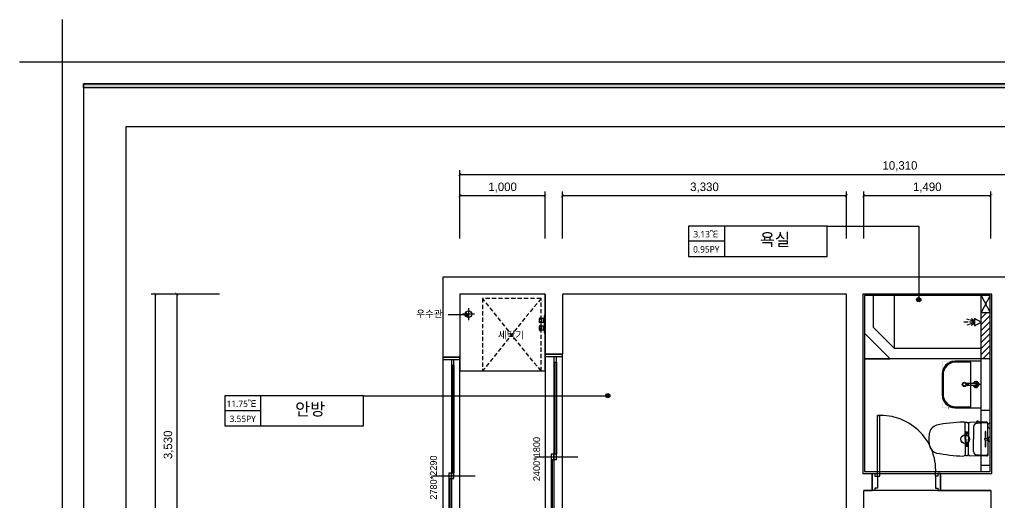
# Model space of a CAD drawing. Header units: inches. Extents: x 47110 to 276445, y 19043 to 183074.
# Drawn here: x 133055 to 144534, y 29241 to 34893 of the extents above; entities that cross this region are included whole.
import ezdxf
from ezdxf.enums import TextEntityAlignment as Align

# ---------------------------------------------------------------- set-up
doc = ezdxf.new("R2010")
doc.units = ezdxf.units.IN
doc.header["$LTSCALE"] = 50
doc.header["$MEASUREMENT"] = 0
doc.header["$PDSIZE"] = 700.071425
for name, pattern in [('DASHEDX2', [1.5, 1, -0.5]), ('DOT', [0.25, 0, -0.25]), ('HIDDEN', [0.375, 0.25, -0.125])]:
    doc.linetypes.add(name, pattern=pattern)
for name, color, linetype in [('0-ELC TEXT', 7, 'Continuous'), ('03-TEXT', 3, 'Continuous'), ('03-WAL NEW', 3, 'Continuous'), ('06-FUR', 6, 'Continuous'), ('07-DIM', 1, 'Continuous'), ('08-HAT', 8, 'Continuous'), ('3.기호.계단선', 30, 'Continuous'), ('BATH', 4, 'Continuous'), ('CO-BATH', 6, 'Continuous'), ('F-SYM', 7, 'Continuous'), ('fin', 5, 'Continuous'), ('FORM(YOURNAME)-11', 1, 'Continuous'), ('HL', 6, 'HIDDEN'), ('Layer 1', 7, 'Continuous'), ('WAL NEW', 3, 'Continuous'), ('도면층2', 2, 'Continuous'), ('도면층4', 4, 'Continuous'), ('도면층5', 5, 'Continuous')]:
    doc.layers.add(name, color=color, linetype=linetype)
doc.styles.add('N 맑은고딕', font='malgun.ttf')
doc.styles.get("Standard").update_dxf_attribs({"font": 'txt.shx', "bigfont": 'whgtxt.shx'})
doc.styles.add('YOURNAME', font='@Microsoft JhengHei Light.ttf')
doc.styles.add('넥슨고딕', font='@Microsoft JhengHei Light.ttf')
doc.styles.add('마감재', font='stylu.ttf')
doc.styles.add('코레일둥고', font='')
doc.styles.get('코레일둥고').set_extended_font_data('THE정고딕110')
doc.dimstyles.new('벽치수 Copy of DIM-50', dxfattribs={"dimscale": 50, "dimtxt": 2, "dimasz": 0.7, "dimexe": 1, "dimexo": 1, "dimgap": 0.7, "dimtad": 1, "dimdec": 0, "dimzin": 1, "dimdsep": 46, "dimlunit": 6, "dimtxsty": '마감재', "dimblk": 'ARCHTICK', "dimcen": -0.09, "dimclrd": 256, "dimclre": 256, "dimclrt": 3, "dimadec": 0, "dimazin": 0, "dimtfac": 1, "dimtdec": 0, "dimtix": 1, "dimtmove": 2, "dimatfit": 0, "dimldrblk": 'ARCHTICK', "dimfxl": 1, "dimtolj": 1, "dimtzin": 0, "dimarcsym": 0})

# ---------------------------------------------------------------- blocks, each defined once
blk = doc.blocks.new('FORM-PLAN')
at = {"layer": 'FORM(YOURNAME)-11'}
h = blk.add_hatch(color=256, dxfattribs=at)
h.dxf.hatch_style = 1
h.paths.add_polyline_path([(-71444, 55115), (10556, 55115), (10556, 54915), (-71444, 54915)])
h.paths.add_polyline_path([(-71444, -2085), (10556, -2085), (10556, -2285), (-71444, -2285)])
at = {"layer": 'Defpoints', "color": 1}
blk.add_lwpolyline([(-72444, 58115), (-72444, 56115), (-74444, 56115)], dxfattribs=at)
at = {"layer": 'Defpoints', "color": 158}
for points in [[(-71444, -2285), (10556, -2285), (10556, 55115), (-71444, 55115)], [(-69444, 53115), (-64, 53115), (-64, 1215), (-69444, 1215)]]:
    blk.add_lwpolyline(points, close=True, dxfattribs=at)
at = {"layer": 'FORM(YOURNAME)-11', "color": 250}
blk.add_lwpolyline([(-72444, -3285), (11556, -3285), (11556, 56115), (-72444, 56115)], close=True, dxfattribs=at)
at = {"layer": 'FORM(YOURNAME)-11'}
blk.add_lwpolyline([(-71444, 55115), (10556, 55115), (10556, 54915), (-71444, 54915)], close=True, dxfattribs=at)
at = {"layer": 'FORM(YOURNAME)-11', "color": 3, "style": 'YOURNAME'}
for tag, height, p in [('1', 450, (9905, 18188)), ('2', 450, (9905, 17544)), ('3', 450, (9905, 16257)), ('4', 450, (9905, 14326)), ('5', 515, (9905, 12009)), ('6', 515, (9905, 9757)), ('7', 515, (9905, 7504)), ('8', 515, (9905, 5252)), ('9', 515, (9905, 2999)), ('10', 515, (5655, 811)), ('11', 515, (9905, 747)), ('12', 515, (5655, -1441)), ('13', 515, (9905, -1441))]:
    blk.add_attdef(tag, text='', height=height, dxfattribs=at).set_placement(p, align=Align.MIDDLE_RIGHT)
blk = doc.blocks.new('_ArchTick')
at = {"color": 0, "linetype": 'ByBlock', "const_width": 0.15}
blk.add_lwpolyline([(-0.5, -0.5), (0.5, 0.5)], dxfattribs=at)
blk = doc.blocks.new('*D323')
at = {"layer": '07-DIM', "lineweight": -2, "transparency": 16777216}
for p, q in [((135397, 31679), (134597, 31679)), ((134647, 21909), (134647, 31679)), ((135397, 21909), (134597, 21909))]:
    blk.add_line(p, q, dxfattribs=at)
at = {"layer": 'Defpoints', "color": 0, "transparency": 16777216}
for p in [(134647, 31679), (135447, 31679), (135447, 21909)]:
    blk.add_point(p, dxfattribs=at)
at = {"layer": '07-DIM', "lineweight": -2, "transparency": 16777216, "xscale": 35, "yscale": 35, "zscale": 35}
for p, rotation in [((134647, 31679), 90), ((134647, 21909), 270)]:
    blk.add_blockref('_ArchTick', p, dxfattribs=dict(at, rotation=rotation))
at = {"layer": '07-DIM', "color": 3, "transparency": 16777216, "insert": (134552, 26794), "char_height": 100, "attachment_point": 5, "rotation": 90, "style": '마감재'}
blk.add_mtext('\\A1;9,770', dxfattribs=at)
blk = doc.blocks.new('*D324')
at = {"layer": '07-DIM', "lineweight": -2, "transparency": 16777216}
for p, q in [((135397, 31679), (134847, 31679)), ((134897, 31679), (134897, 28149)), ((135397, 28149), (134847, 28149))]:
    blk.add_line(p, q, dxfattribs=at)
at = {"layer": 'Defpoints', "color": 0, "transparency": 16777216}
for p in [(135447, 31679), (134897, 28149), (135447, 28149)]:
    blk.add_point(p, dxfattribs=at)
at = {"layer": '07-DIM', "lineweight": -2, "transparency": 16777216, "xscale": 35, "yscale": 35, "zscale": 35}
for p, rotation in [((134897, 31679), 90), ((134897, 28149), 270)]:
    blk.add_blockref('_ArchTick', p, dxfattribs=dict(at, rotation=rotation))
at = {"layer": '07-DIM', "color": 3, "transparency": 16777216, "insert": (134802, 29914), "char_height": 100, "attachment_point": 5, "rotation": 90, "style": '마감재'}
blk.add_mtext('\\A1;3,530', dxfattribs=at)
blk = doc.blocks.new('*D327')
at = {"layer": '07-DIM', "lineweight": -2, "transparency": 16777216}
for p, q in [((138214, 32331), (138214, 32881)), ((139214, 32831), (138214, 32831)), ((139214, 32331), (139214, 32881))]:
    blk.add_line(p, q, dxfattribs=at)
at = {"layer": 'Defpoints', "color": 0, "transparency": 16777216}
for p in [(138214, 32831), (138214, 32281), (139214, 32281)]:
    blk.add_point(p, dxfattribs=at)
at = {"layer": '07-DIM', "lineweight": -2, "transparency": 16777216, "xscale": 35, "yscale": 35, "zscale": 35, "rotation": 180}
blk.add_blockref('_ArchTick', (138214, 32831), dxfattribs=at)
at = {"layer": '07-DIM', "lineweight": -2, "transparency": 16777216, "xscale": 35, "yscale": 35, "zscale": 35}
blk.add_blockref('_ArchTick', (139214, 32831), dxfattribs=at)
at = {"layer": '07-DIM', "color": 3, "transparency": 16777216, "insert": (138714, 32926), "char_height": 100, "attachment_point": 5, "style": '마감재'}
blk.add_mtext('\\A1;1,000', dxfattribs=at)
blk = doc.blocks.new('*D328')
at = {"layer": '07-DIM', "lineweight": -2, "transparency": 16777216}
for p, q in [((138214, 32331), (138214, 33131)), ((138214, 33081), (148524, 33081)), ((148524, 32331), (148524, 33131))]:
    blk.add_line(p, q, dxfattribs=at)
at = {"layer": 'Defpoints', "color": 0, "transparency": 16777216}
for p in [(148524, 33081), (138214, 32281), (148524, 32281)]:
    blk.add_point(p, dxfattribs=at)
at = {"layer": '07-DIM', "lineweight": -2, "transparency": 16777216, "xscale": 35, "yscale": 35, "zscale": 35, "rotation": 180}
blk.add_blockref('_ArchTick', (138214, 33081), dxfattribs=at)
at = {"layer": '07-DIM', "lineweight": -2, "transparency": 16777216, "xscale": 35, "yscale": 35, "zscale": 35}
blk.add_blockref('_ArchTick', (148524, 33081), dxfattribs=at)
at = {"layer": '07-DIM', "color": 3, "transparency": 16777216, "insert": (143369, 33176), "char_height": 100, "attachment_point": 5, "style": '마감재'}
blk.add_mtext('\\A1;10,310', dxfattribs=at)
blk = doc.blocks.new('*D331')
at = {"layer": '07-DIM', "lineweight": -2, "transparency": 16777216}
for p, q in [((142944, 32331), (142944, 32881)), ((144434, 32831), (142944, 32831)), ((144434, 32331), (144434, 32881))]:
    blk.add_line(p, q, dxfattribs=at)
at = {"layer": 'Defpoints', "color": 0, "transparency": 16777216}
for p in [(142944, 32831), (142944, 32281), (144434, 32281)]:
    blk.add_point(p, dxfattribs=at)
at = {"layer": '07-DIM', "lineweight": -2, "transparency": 16777216, "xscale": 35, "yscale": 35, "zscale": 35, "rotation": 180}
blk.add_blockref('_ArchTick', (142944, 32831), dxfattribs=at)
at = {"layer": '07-DIM', "lineweight": -2, "transparency": 16777216, "xscale": 35, "yscale": 35, "zscale": 35}
blk.add_blockref('_ArchTick', (144434, 32831), dxfattribs=at)
at = {"layer": '07-DIM', "color": 3, "transparency": 16777216, "insert": (143689, 32926), "char_height": 100, "attachment_point": 5, "style": '마감재'}
blk.add_mtext('\\A1;1,490', dxfattribs=at)
blk = doc.blocks.new('*D332')
at = {"layer": '07-DIM', "lineweight": -2, "transparency": 16777216}
for p, q in [((139414, 32331), (139414, 32881)), ((142744, 32831), (139414, 32831)), ((142744, 32331), (142744, 32881))]:
    blk.add_line(p, q, dxfattribs=at)
at = {"layer": 'Defpoints', "color": 0, "transparency": 16777216}
for p in [(139414, 32831), (139414, 32281), (142744, 32281)]:
    blk.add_point(p, dxfattribs=at)
at = {"layer": '07-DIM', "lineweight": -2, "transparency": 16777216, "xscale": 35, "yscale": 35, "zscale": 35, "rotation": 180}
blk.add_blockref('_ArchTick', (139414, 32831), dxfattribs=at)
at = {"layer": '07-DIM', "lineweight": -2, "transparency": 16777216, "xscale": 35, "yscale": 35, "zscale": 35}
blk.add_blockref('_ArchTick', (142744, 32831), dxfattribs=at)
at = {"layer": '07-DIM', "color": 3, "transparency": 16777216, "insert": (141079, 32926), "char_height": 100, "attachment_point": 5, "style": '마감재'}
blk.add_mtext('\\A1;3,330', dxfattribs=at)
blk = doc.blocks.new('A$C004A4CAE')
at = {"layer": 'fin', "color": 6}
for p, q in [((0, 0), (0, 5)), ((200, 15), (10, 15)), ((36, 69), (36, 70)), ((84, 69), (36, 69)), ((51, 63), (36, 63)), ((51, 57), (36, 57)), ((51, 51), (36, 51)), ((36, 23), (36, 45)), ((84, 45), (36, 45)), ((82, 72), (38, 72)), ((82, 21), (38, 21)), ((43, 15), (43, 21)), ((84, 63), (69, 63)), ((84, 57), (69, 57)), ((84, 51), (69, 51)), ((77, 15), (77, 21)), ((84, 69), (84, 70)), ((84, 23), (84, 45)), ((126, 69), (126, 70)), ((174, 69), (126, 69)), ((141, 63), (126, 63)), ((141, 57), (126, 57)), ((141, 51), (126, 51)), ((174, 45), (126, 45)), ((126, 23), (126, 45)), ((172, 72), (128, 72)), ((172, 21), (128, 21)), ((133, 15), (133, 21)), ((174, 63), (159, 63)), ((174, 57), (159, 57)), ((174, 51), (159, 51)), ((167, 15), (167, 21)), ((174, 69), (174, 70)), ((174, 23), (174, 45)), ((210, 0), (210, 5))]:
    blk.add_line(p, q, dxfattribs=at)
for centre, radius, start, end in [((10, 5), 10, 90, 180), ((36, 66), 3, 90, 270), ((36, 60), 3, 90, 270), ((36, 54), 3, 90, 270), ((36, 48), 3, 90, 270), ((38, 70), 2, 90, 180), ((38, 23), 2, 180, 270), ((51, 66), 3, 90, 270), ((51, 60), 3, 90, 270), ((51, 54), 3, 90, 270), ((51, 48), 3, 90, 270), ((69, 66), 3, 270, 90), ((69, 60), 3, 270, 90), ((69, 54), 3, 270, 90), ((69, 48), 3, 270, 90), ((82, 70), 2, 0, 90), ((82, 23), 2, 270, 0), ((84, 66), 3, 270, 90), ((84, 60), 3, 270, 90), ((84, 54), 3, 270, 90), ((84, 48), 3, 270, 90), ((126, 66), 3, 90, 270), ((126, 60), 3, 90, 270), ((126, 54), 3, 90, 270), ((126, 48), 3, 90, 270), ((128, 70), 2, 90, 180), ((128, 23), 2, 180, 270), ((141, 66), 3, 90, 270), ((141, 60), 3, 90, 270), ((141, 54), 3, 90, 270), ((141, 48), 3, 90, 270), ((159, 66), 3, 270, 90), ((159, 60), 3, 270, 90), ((159, 54), 3, 270, 90), ((159, 48), 3, 270, 90), ((172, 70), 2, 0, 90), ((172, 23), 2, 270, 0), ((174, 66), 3, 270, 90), ((174, 60), 3, 270, 90), ((174, 54), 3, 270, 90), ((174, 48), 3, 270, 90), ((200, 5), 10, 0, 90)]:
    blk.add_arc(centre, radius, start, end, dxfattribs=at)
blk = doc.blocks.new('fffsere')
blk.add_circle((58066, 29979), 50)
at = {"layer": 'Layer 1'}
blk.add_circle((52246, 31444), 37.5, dxfattribs=at)
at = {"layer": '도면층2'}
for p, q in [((58566, 31879), (51946, 31879)), ((51946, 31879), (51946, 30939)), ((53146, 31679), (52146, 31679)), ((52146, 31679), (52146, 30939)), ((53146, 31679), (53146, 30974)), ((56676, 31679), (53346, 31679)), ((53346, 31679), (53346, 30974)), ((56676, 29149), (56676, 31679)), ((52146, 30939), (51946, 30939)), ((51946, 30939), (52146, 30939)), ((53146, 30974), (53346, 30974)), ((56976, 29579), (56976, 29379)), ((57776, 29579), (57776, 29379)), ((56876, 29149), (56876, 29379)), ((56876, 29379), (56976, 29379)), ((57776, 29379), (58366, 29379)), ((58366, 29379), (58366, 29149))]:
    blk.add_line(p, q, dxfattribs=at)
blk.add_lwpolyline([(56866, 29579), (58376, 29579), (58376, 31679), (56866, 31679)], close=True, dxfattribs=at)
blk.add_lwpolyline([(58366, 29379), (56876, 29379)], dxfattribs=at)
at = {"layer": '도면층4'}
for p, q in [((52221, 31436), (52008, 31436)), ((52146, 30939), (51946, 30939)), ((51946, 30939), (51946, 28159)), ((52146, 30909), (51946, 30909)), ((52146, 28159), (52146, 30939)), ((53346, 30974), (53146, 30974)), ((53146, 30974), (53146, 28574)), ((53346, 30944), (53146, 30944)), ((53261, 29804), (53261, 30884)), ((53346, 28574), (53346, 30974)), ((52061, 29581), (52061, 30849)), ((57036, 29549), (57036, 30259)), ((57036, 30259), (57066, 30259)), ((57066, 29549), (57066, 30258)), ((53026, 29774), (53526, 29774)), ((53231, 28664), (53231, 29744)), ((51826, 29551), (52326, 29551)), ((52031, 28249), (52031, 29521)), ((56976, 29379), (56976, 29579)), ((56976, 29579), (56976, 29379)), ((57036, 29549), (57066, 29549)), ((57776, 29579), (57776, 29379)), ((57776, 29379), (56976, 29379))]:
    blk.add_line(p, q, dxfattribs=at)
at = {"layer": '도면층4', "const_width": 25}
blk.add_lwpolyline([(52233, 31436, -1), (52208, 31436, -1)], format="xyb", close=True, dxfattribs=at)
at = {"layer": '도면층4'}
for points in [[(52046, 30849), (52076, 30849), (52076, 30909), (52046, 30909)], [(53246, 30884), (53276, 30884), (53276, 30944), (53246, 30944)], [(53216, 29744), (53246, 29744), (53246, 29804), (53216, 29804)], [(53246, 29744), (53276, 29744), (53276, 29804), (53246, 29804)], [(52016, 29521), (52046, 29521), (52046, 29581), (52016, 29581)], [(52046, 29521), (52076, 29521), (52076, 29581), (52046, 29581)]]:
    blk.add_lwpolyline(points, close=True, dxfattribs=at)
for points in [[(56976, 29579), (57006, 29579), (57006, 29549), (57036, 29549), (57036, 29409), (57006, 29409), (57006, 29379), (56976, 29379), (56976, 29579)], [(57776, 29579), (57746, 29579), (57746, 29549), (57716, 29549), (57716, 29409), (57746, 29409), (57746, 29379), (57776, 29379), (57776, 29579)]]:
    blk.add_lwpolyline(points, dxfattribs=at)
at = {"layer": '도면층5'}
for p, q in [((52246, 31514), (52246, 31374)), ((52316, 31444), (52176, 31444)), ((53246, 30884), (53246, 29804)), ((53276, 30884), (53276, 29804)), ((52046, 30849), (52046, 29581)), ((52076, 30849), (52076, 29581)), ((53216, 29744), (53216, 28664)), ((53246, 29744), (53246, 28664)), ((52016, 29521), (52016, 28249)), ((52046, 29521), (52046, 28249))]:
    blk.add_line(p, q, dxfattribs=at)
blk.add_arc((57074, 29613), 646, 354.2444, 93.3276, dxfattribs=at)
at = {"rotation": 90}
blk.add_blockref('A$C004A4CAE', (53146, 31221), dxfattribs=at)
at = {"layer": '06-FUR', "color": 7, "linetype": 'DASHEDX2', "style": 'N 맑은고딕'}
blk.add_text('우수관', height=80, dxfattribs=at).set_placement((51634, 31409))
at = {"layer": '도면층4', "style": '코레일둥고'}
for s, p in [('2400*1800', (53085, 29489)), ('2780*2290', (51876, 29272))]:
    blk.add_text(s, height=80, rotation=90, dxfattribs=at).set_placement(p)
blk = doc.blocks.new('FFFF')
at = {"layer": 'WAL NEW'}
h = blk.add_hatch(dxfattribs=at)
h.set_pattern_fill('_USER', color=256, scale=50, angle=45, pattern_type=0)
h.set_pattern_definition([(45, (21367.22, -56.71), (-35.35534, 35.35534), [])])
h.paths.add_polyline_path([(79751, 30922), (79856, 30922), (79856, 31462), (79751, 31462)])
at = {"color": 8}
blk.add_line((79751, 30622), (79686, 30622), dxfattribs=at)
blk.add_circle((79566, 29982), 50, dxfattribs=at)
at = {"layer": '03-WAL NEW'}
for p, q in [((78491, 31287), (78491, 31662)), ((78736, 31042), (78736, 31662)), ((79751, 29602), (79751, 31662)), ((78491, 31287), (78736, 31042)), ((79751, 31042), (78736, 31042)), ((79856, 30922), (78386, 30922)), ((79751, 30322), (79856, 30322)), ((79751, 29677), (79856, 29677))]:
    blk.add_line(p, q, dxfattribs=at)
for points in [[(79751, 31462), (79856, 31462)], [(78386, 30922), (78686, 30922), (78386, 31222), (78386, 30922)]]:
    blk.add_lwpolyline(points, dxfattribs=at)
at = {"layer": '06-FUR', "color": 8, "linetype": 'DASHEDX2'}
for p, q in [((74596, 31629), (73910, 30779)), ((74596, 30779), (73910, 31629))]:
    blk.add_line(p, q, dxfattribs=at)
blk.add_lwpolyline([(74596, 31629), (73910, 31629), (73910, 30779), (74596, 30779)], close=True, dxfattribs=at)
at = {"layer": '08-HAT', "color": 1}
for p, q in [((79751, 31662), (79856, 31462)), ((79856, 31662), (79751, 31462))]:
    blk.add_line(p, q, dxfattribs=at)
at = {"layer": '3.기호.계단선', "color": 8}
blk.add_lwpolyline([(73646, 30779), (74646, 30779), (74646, 31679), (73646, 31679)], close=True, dxfattribs=at)
at = {"layer": 'BATH', "color": 8}
for p, q in [((79602, 31351), (79549, 31351)), ((79612, 31377), (79584, 31385)), ((79670, 31351), (79617, 31351)), ((79668, 31361), (79619, 31373)), ((79668, 31340), (79619, 31328)), ((79667, 31371), (79637, 31390)), ((79751, 31352), (79673, 31392)), ((79673, 31392), (79673, 31308)), ((79673, 31308), (79751, 31352)), ((79612, 31325), (79584, 31316)), ((79667, 31330), (79637, 31312))]:
    blk.add_line(p, q, dxfattribs=at)
at = {"layer": 'BATH'}
blk.add_lwpolyline([(79856, 31662), (78386, 31662), (78386, 29602), (79856, 29602)], close=True, dxfattribs=at)
at = {"layer": 'CO-BATH', "color": 8}
for p, q in [((79751, 30894), (79446, 30894)), ((79631, 30884), (79456, 30884)), ((79631, 30359), (79631, 30884)), ((79751, 30349), (79751, 30894)), ((79296, 30744), (79296, 30499)), ((79306, 30734), (79306, 30509)), ((79591, 30636), (79591, 30607)), ((79596, 30636), (79591, 30636)), ((79596, 30607), (79591, 30607)), ((79596, 30636), (79596, 30607)), ((79601, 30635), (79596, 30635)), ((79601, 30608), (79596, 30608)), ((79601, 30635), (79601, 30608)), ((79691, 30634), (79601, 30634)), ((79691, 30609), (79601, 30609)), ((79446, 30349), (79751, 30349)), ((79456, 30359), (79631, 30359))]:
    blk.add_line(p, q, dxfattribs=at)
at = {"layer": 'CO-BATH', "color": 8, "linetype": 'DOT'}
blk.add_lwpolyline([(79296, 30894), (79296, 30349), (79751, 30349), (79751, 30894)], close=True, dxfattribs=at)
at = {"layer": 'CO-BATH', "color": 8}
for radius in [25, 20]:
    blk.add_circle((79556, 30622), radius, dxfattribs=at)
for centre, radius, start, end in [((79446, 30744), 150, 90, 180), ((79456, 30734), 150, 90, 180), ((79691, 30622), 35, 200.9248, 159.0751), ((79691, 30622), 30, 204.6243, 155.3757), ((79691, 30622), 25, 210, 150), ((79691, 30622), 18, 223.9829, 136.017), ((79691, 30622), 12.5, 270, 90), ((79446, 30499), 150, 180, 270), ((79456, 30509), 150, 180, 270)]:
    blk.add_arc(centre, radius, start, end, dxfattribs=at)
at = {"layer": 'fin', "color": 8}
for p, q in [((79565, 29982), (79565, 30161)), ((79605, 30162), (79605, 29982)), ((79662, 30127), (79662, 29982)), ((79830, 29990), (79830, 30155)), ((79831, 30138), (79831, 30150)), ((79831, 30138), (79831, 30125)), ((79565, 29982), (79565, 29803)), ((79605, 29802), (79605, 29982)), ((79662, 29837), (79662, 29982)), ((79830, 29974), (79830, 29809))]:
    blk.add_line(p, q, dxfattribs=at)
for points in [[(79605, 30162, 0.371724), (79590, 30177, 0.003515), (79559, 30176, 0.320541)], [(79830, 30155), (79830, 30167, 0.421209), (79814, 30182), (79619, 30177, 0.001659)], [(79605, 29802, -0.371724), (79590, 29787, -0.003515), (79559, 29788, -0.320541)], [(79830, 29809), (79830, 29797, -0.421209), (79814, 29782), (79619, 29787, -0.001659)]]:
    blk.add_lwpolyline(points, format="xyb", dxfattribs=at)
for centre, radius, start, end in [((79268, 30026), 126, 108.2964, 173.4241), ((79634, 27977), 2206, 92.3333, 100.6081), ((79545, 30161), 20, 0, 92.3333), ((79620, 30162), 15, 91.3651, 180), ((79702, 30125), 40, 95.9437, 177.5129), ((79802, 29171), 1000, 89.3116, 95.9437), ((79814, 30155), 16, 0, 89.3116), ((79846, 30150), 15, 90, 180), ((79846, 30125), 15, 180, 270), ((79545, 29982), 406, 171.6993, 180), ((79545, 29982), 406, 180, 188.3007), ((79268, 29938), 126, 186.5759, 251.7036), ((79634, 31987), 2206, 259.3919, 267.6667), ((79545, 29803), 20, 267.6667, 0), ((79620, 29802), 15, 180, 268.6349), ((79702, 29838), 40, 182.4871, 264.0563), ((79802, 30793), 1000, 264.0563, 270.6884), ((79814, 29809), 16, 270.6884, 0)]:
    blk.add_arc(centre, radius, start, end, dxfattribs=at)
at = {"layer": 'HL', "color": 8, "linetype": 'Continuous'}
for p, q in [((79716, 30191), (79704, 30191)), ((79700, 30187), (79700, 30179)), ((79720, 30187), (79720, 30180)), ((79572, 29982), (79572, 30028)), ((79572, 29982), (79572, 29936)), ((79790, 29988), (79824, 29993)), ((79790, 29988), (79790, 29976)), ((79790, 29976), (79824, 29971)), ((79798, 30068), (79798, 29989)), ((79798, 29974), (79798, 29895)), ((79805, 30068), (79805, 29990)), ((79805, 29973), (79805, 29895)), ((79824, 29993), (79831, 29989)), ((79824, 29993), (79824, 29971)), ((79824, 29971), (79831, 29975)), ((79831, 29989), (79836, 29994)), ((79831, 29989), (79831, 29975)), ((79831, 29975), (79836, 29970)), ((79836, 30006), (79846, 30006)), ((79836, 30006), (79836, 29958)), ((79836, 29958), (79846, 29958))]:
    blk.add_line(p, q, dxfattribs=at)
for points in [[(79565, 30065), (79590, 30065, -0.414214), (79594, 30061), (79594, 30044, -0.414214), (79590, 30040), (79574, 30040), (79565, 30040)], [(79574, 30040), (79574, 30030, -0.414214), (79572, 30028), (79565, 30028)], [(79574, 29924), (79574, 29934, 0.414214), (79572, 29936), (79565, 29936)], [(79565, 29899), (79590, 29899, 0.414214), (79594, 29903), (79594, 29920, 0.414214), (79590, 29924), (79574, 29924), (79565, 29924)]]:
    blk.add_lwpolyline(points, format="xyb", dxfattribs=at)
for centre in [(79580, 30052), (79580, 29912)]:
    blk.add_circle(centre, 8, dxfattribs=at)
for centre, radius, start, end in [((79704, 30187), 4, 90, 180), ((79716, 30187), 4, 0, 90), ((79802, 30068), 3.5, 0, 180), ((79802, 29895), 3.5, 180, 0)]:
    blk.add_arc(centre, radius, start, end, dxfattribs=at)
blk.add_blockref('fffsere', (21500, 0))
at = {"layer": '06-FUR', "color": 8, "linetype": 'DASHEDX2', "style": '코레일둥고'}
blk.add_text('세탁기', height=80, dxfattribs=at).set_placement((74090, 31160))

msp = doc.modelspace()

# ---------------------------------------------------------------- hatches: boundary and pattern name
at = {"layer": '0-ELC TEXT'}
h = msp.add_hatch(color=256, dxfattribs=at)
h.dxf.hatch_style = 1
edge = h.paths.add_edge_path()
edge.add_arc((143589.3499601, 31613.6695037), 25, -180, 180, ccw=False)
h = msp.add_hatch(color=256, dxfattribs=at)
h.dxf.hatch_style = 1
edge = h.paths.add_edge_path()
edge.add_arc((139946.3500515, 30490), 25, -180, 180, ccw=False)

# ---------------------------------------------------------------- linework, layer by layer
for p, q in [((141315.9275461, 32120.9122724), (141315.9275461, 32474.6713575)), ((141315.9275461, 32297.7918149), (140891.2355441, 32297.7918149)), ((135882.7925256, 30136.2409149), (135882.7925256, 30490)), ((137082.7925256, 30490), (139946.3500515, 30490)), ((135882.7925256, 30313.1204574), (135458.1005236, 30313.1204574))]:
    msp.add_line(p, q, dxfattribs=at)
for points in [[(142515.9275461, 32474.6713575), (140891.2355441, 32474.6713575), (140891.2355441, 32120.9122724), (142515.9275461, 32120.9122724)], [(137082.7925256, 30490), (135458.1005236, 30490), (135458.1005236, 30136.2409149), (137082.7925256, 30136.2409149)]]:
    msp.add_lwpolyline(points, close=True, dxfattribs=at)
msp.add_lwpolyline([(142515.9275461, 32474.6713575), (143589.3499601, 32474.6713575), (143589.3499601, 31613.6695037)], dxfattribs=at)
for centre in [(143589.3499601, 31613.6695037), (139946.3500515, 30490)]:
    msp.add_circle(centre, 25, dxfattribs=at)

# ---------------------------------------------------------------- block references
at = {"layer": '03-TEXT'}
msp.add_blockref('FFFF', (64568.1303362, 0), dxfattribs=at)
at = {"layer": 'F-SYM', "xscale": 0.2500000000000001, "yscale": 0.2500000000000001, "zscale": 0.2500000000000001}
msp.add_blockref('FORM-PLAN', (151666.3486319, 20363.7620237), dxfattribs=at)

# ---------------------------------------------------------------- texts
at = {"layer": '03-TEXT', "style": '넥슨고딕'}
for s, p in [('3.13㎡', (141098.5578389, 32342.8772152)), ('0.95PY', (141099.8369865, 32165.9976726)), ('11.75㎡', (135657.5280815, 30358.2058577)), ('3.55PY', (135669.1690712, 30181.3263151))]:
    msp.add_text(s, height=75, dxfattribs=at).set_placement(p, align=Align.CENTER)
at = {"layer": '03-TEXT'}
for s, p in [('욕실', (141904.3188425, 32228.3712391)), ('안방', (136459.3782664, 30243.6998816))]:
    msp.add_text(s, height=166.66666667, dxfattribs=at).set_placement(p, align=Align.CENTER)

# ---------------------------------------------------------------- dimensions: what is measured, and where the dimension line sits
at = {"layer": '07-DIM'}
for base, p1, p2, angle, picture, middle in [((148524.1899062, 33081.1753044), (138214.1899062, 32281.1753044), (148524.1899062, 32281.1753044), 0, '*D328', (143369.1899062, 33175.545729)), ((138214.1899062, 32831.1753044), (139214.1899062, 32281.1753044), (138214.1899062, 32281.1753044), 0, '*D327', (138714.1899062, 32925.545729)), ((139414.1899062, 32831.1753044), (142744.1899062, 32281.1753044), (139414.1899062, 32281.1753044), 0, '*D332', (141079.1899062, 32925.545729)), ((142944.1899062, 32831.1753044), (144434.1899062, 32281.1753044), (142944.1899062, 32281.1753044), 0, '*D331', (143689.1899062, 32925.545729)), ((134646.6899062, 31678.6753044), (135446.6899062, 21908.6753044), (135446.6899062, 31678.6753044), 90, '*D323', (134552.3194816, 26793.6753044)), ((134896.6899062, 28148.6753044), (135446.6899062, 31678.6753044), (135446.6899062, 28148.6753044), 90, '*D324', (134802.3194816, 29913.6753044))]:
    dim = msp.add_linear_dim(base=base, p1=p1, p2=p2, angle=angle, dimstyle='벽치수 Copy of DIM-50', dxfattribs=at)
    dim.commit()
    dim.dimension.update_dxf_attribs({"geometry": picture, "text_midpoint": middle})

doc.saveas('drawing.dxf')
